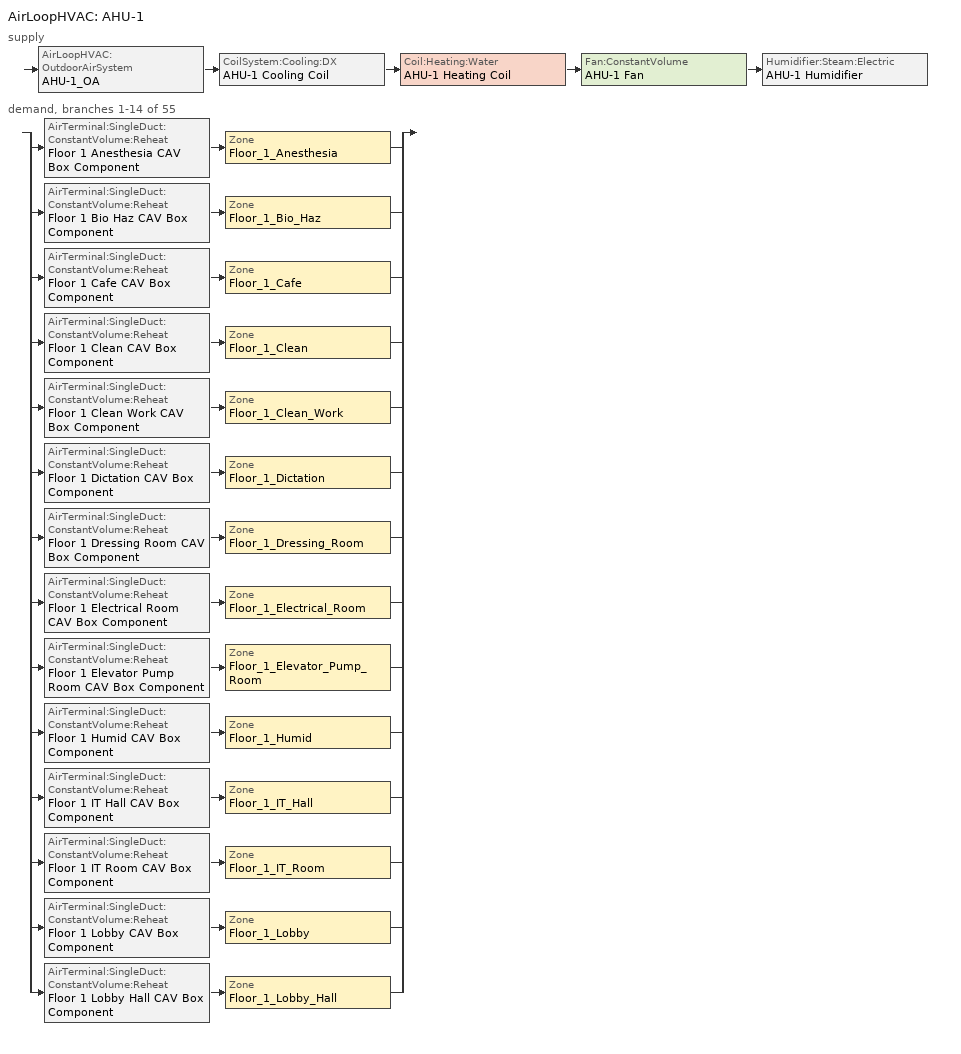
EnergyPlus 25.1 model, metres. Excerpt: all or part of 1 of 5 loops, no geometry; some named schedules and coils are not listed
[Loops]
AirLoopHVAC 'AHU-1'
 supply: AirLoopHVAC:OutdoorAirSystem 'AHU-1_OA' > CoilSystem:Cooling:DX 'AHU-1 Cooling Coil' > Coil:Heating:Water 'AHU-1 Heating Coil' > Fan:ConstantVolume 'AHU-1 Fan' > Humidifier:Steam:Electric 'AHU-1 Humidifier'
 demand, branches 1-14 of 55: split
  | AirTerminal:SingleDuct:ConstantVolume:Reheat 'Floor 1 Anesthesia CAV Box Component' > Zone 'Floor_1_Anesthesia'
  | AirTerminal:SingleDuct:ConstantVolume:Reheat 'Floor 1 Bio Haz CAV Box Component' > Zone 'Floor_1_Bio_Haz'
  | AirTerminal:SingleDuct:ConstantVolume:Reheat 'Floor 1 Cafe CAV Box Component' > Zone 'Floor_1_Cafe'
  | AirTerminal:SingleDuct:ConstantVolume:Reheat 'Floor 1 Clean CAV Box Component' > Zone 'Floor_1_Clean'
  | AirTerminal:SingleDuct:ConstantVolume:Reheat 'Floor 1 Clean Work CAV Box Component' > Zone 'Floor_1_Clean_Work'
  | AirTerminal:SingleDuct:ConstantVolume:Reheat 'Floor 1 Dictation CAV Box Component' > Zone 'Floor_1_Dictation'
  | AirTerminal:SingleDuct:ConstantVolume:Reheat 'Floor 1 Dressing Room CAV Box Component' > Zone 'Floor_1_Dressing_Room'
  | AirTerminal:SingleDuct:ConstantVolume:Reheat 'Floor 1 Electrical Room CAV Box Component' > Zone 'Floor_1_Electrical_Room'
  | AirTerminal:SingleDuct:ConstantVolume:Reheat 'Floor 1 Elevator Pump Room CAV Box Component' > Zone 'Floor_1_Elevator_Pump_Room'
  | AirTerminal:SingleDuct:ConstantVolume:Reheat 'Floor 1 Humid CAV Box Component' > Zone 'Floor_1_Humid'
  | AirTerminal:SingleDuct:ConstantVolume:Reheat 'Floor 1 IT Hall CAV Box Component' > Zone 'Floor_1_IT_Hall'
  | AirTerminal:SingleDuct:ConstantVolume:Reheat 'Floor 1 IT Room CAV Box Component' > Zone 'Floor_1_IT_Room'
  | AirTerminal:SingleDuct:ConstantVolume:Reheat 'Floor 1 Lobby CAV Box Component' > Zone 'Floor_1_Lobby'
  | AirTerminal:SingleDuct:ConstantVolume:Reheat 'Floor 1 Lobby Hall CAV Box Component' > Zone 'Floor_1_Lobby_Hall'
[DesignSpecification:OutdoorAir] Outdoor Air Method=Maximum; Outdoor Air Flow per Zone {m3/s}=0; Outdoor Air Flow Air Changes per Hour {1/hr}=0
Name | Outdoor Air Flow per Person {m3/s-person} | Outdoor Air Flow per Zone Floor Area {m3/s-m2} | Outdoor Air Schedule
DSOA_Floor_1_Anesthesia; DSOA_Floor_1_Procedure_Room; DSOA_Floor_1_Bio_Haz; DSOA_Floor_1_Clean; DSOA_Floor_1_Clean_Work; DSOA_Floor_1_Med_Gas; DSOA_Floor_1_Soil; DSOA_Floor_1_Soil_Hold; DSOA_Floor_1_Soil_Work; DSOA_Floor_1_MRI_Control_Room; DSOA_Floor_1_MRI_Room; DSOA_Floor_1_Nurse_Station; DSOA_Floor_1_Operating_Room_1; DSOA_Floor_1_Operating_Room_2; DSOA_Floor_1_Operating_Room_3; DSOA_Floor_1_PACU; DSOA_Floor_1_Recovery_Room; DSOA_Floor_1_Step_Down; DSOA_Floor_1_Pre_Op_Room_1; DSOA_Floor_1_Pre_Op_Room_2 | 0.000157316 | 0.00169333 | OutpatientHealthHVACAvail
DSOA_Floor_1_Cafe; DSOA_Floor_1_Electrical_Room; DSOA_Floor_1_Elevator_Pump_Room; DSOA_Floor_1_IT_Hall; DSOA_Floor_1_Lobby_Hall; DSOA_Floor_1_Locker_Room_Hall; DSOA_Floor_1_MRI_Hall; DSOA_Floor_1_Nurse_Hall; DSOA_Floor_1_Pre_Op_Hall; DSOA_Floor_1_Reception_Hall; DSOA_Floor_1_Scrub; DSOA_Floor_1_Sterile_Hall; DSOA_Floor_1_Sub_Sterile; DSOA_Floor_1_Utility_Hall; DSOA_Floor_1_Vestibule; DSOA_Floor_1_Lobby; DSOA_Floor_1_Locker_Room; DSOA_Floor_1_Lounge; DSOA_Floor_1_Nourishment; DSOA_Floor_1_Nurse_Janitor; DSOA_Floor_1_Sterile_Storage; DSOA_Floor_1_Storage; DSOA_Floor_1_Utility_Room | 7.07921e-05 | 0.000762 | OutpatientHealthHVACAvail
DSOA_Floor_1_Dictation; DSOA_Floor_1_Dressing_Room; DSOA_Floor_1_Humid; DSOA_Floor_1_IT_Room; DSOA_Floor_1_Scheduling; DSOA_Floor_1_Office; DSOA_Floor_1_Reception | 7.07921e-05 | 0.000762 | OutpatientOfficeHVACAvail
[ZoneControl:Thermostat] Temperature Difference Between Cutout And Setpoint {deltaC}=0
Name | Zone or ZoneList | Control Type Schedule | Control 1
ZC_Floor_1_Cafe | Floor_1_Cafe | Floor_1_Cafe Zn Thermostat Schedule | TSDSP_Floor_1_Cafe
ZC_Floor_1_Lobby | Floor_1_Lobby | Floor_1_Lobby Zn Thermostat Schedule | TSDSP_Floor_1_Lobby
[ThermostatSetpoint:DualSetpoint] Heating Setpoint Temperature Schedule=OutpatientHealthHtgSetpt; Cooling Setpoint Temperature Schedule=OutpatientHealthClgSetpt
TSDSP_Floor_1_Cafe; TSDSP_Floor_1_Lobby
[DesignSpecification:ZoneAirDistribution]
CAV_Zone_AirDistribution: Zone Air Distribution Effectiveness in Cooling Mode=1; Zone Air Distribution Effectiveness in Heating Mode=1; Minimum Zone Ventilation Efficiency=0.6
[Sizing:Zone] Zone Cooling Design Supply Air Temperature Input Method=TemperatureDifference; Zone Cooling Design Supply Air Temperature {C}=12.7778; Zone Cooling Design Supply Air Temperature Difference {deltaC}=8.33333; Zone Heating Design Supply Air Temperature Input Method=TemperatureDifference; Zone Heating Design Supply Air Temperature {C}=40; Zone Heating Design Supply Air Temperature Difference {deltaC}=13.8889; Zone Cooling Design Supply Air Humidity Ratio {kgWater/kgDryAir}=0.0085; Zone Heating Design Supply Air Humidity Ratio {kgWater/kgDryAir}=0.008; Cooling Design Air Flow Rate {m3/s}=0; Cooling Minimum Air Flow Fraction=0; Heating Design Air Flow Method=DesignDay; Heating Design Air Flow Rate {m3/s}=0; Design Specification Zone Air Distribution Object=CAV_Zone_AirDistribution; Zone Load Sizing Method=Sensible Load Only No Latent Load; Zone Latent Cooling Design Supply Air Humidity Ratio Input Method=HumidityRatioDifference; Zone Cooling Design Supply Air Humidity Ratio Difference {kgWater/kgDryAir}=0.005; Zone Latent Heating Design Supply Air Humidity Ratio Input Method=HumidityRatioDifference; Zone Humidification Design Supply Air Humidity Ratio Difference {kgWater/kgDryAir}=0.005
Name | Design Specification Outdoor Air Object | Cooling Design Air Flow Method | Cooling Minimum Air Flow per Zone Floor Area {m3/s-m2}
Floor_1_Anesthesia | DSOA_Floor_1_Anesthesia | DesignDayWithLimit | 0
Floor_1_Bio_Haz | DSOA_Floor_1_Bio_Haz | DesignDay
Floor_1_Cafe | DSOA_Floor_1_Cafe | DesignDay
Floor_1_Clean | DSOA_Floor_1_Clean | DesignDayWithLimit | 0.00338645
Floor_1_Clean_Work | DSOA_Floor_1_Clean_Work | DesignDayWithLimit | 0.00338645
Floor_1_Dictation | DSOA_Floor_1_Dictation | DesignDay
Floor_1_Dressing_Room | DSOA_Floor_1_Dressing_Room | DesignDay
Floor_1_Electrical_Room | DSOA_Floor_1_Electrical_Room | DesignDay
Floor_1_Elevator_Pump_Room | DSOA_Floor_1_Elevator_Pump_Room | DesignDay
Floor_1_Humid | DSOA_Floor_1_Humid | DesignDay
Floor_1_IT_Hall | DSOA_Floor_1_IT_Hall | DesignDay
Floor_1_IT_Room | DSOA_Floor_1_IT_Room | DesignDay
Floor_1_Lobby | DSOA_Floor_1_Lobby | DesignDay
Floor_1_Lobby_Hall | DSOA_Floor_1_Lobby_Hall | DesignDay
[Sizing:System]
AHU-1: Type of Load to Size On=Sensible; Design Outdoor Air Flow Rate {m3/s}=autosize; Central Heating Maximum System Air Flow Ratio=1; Preheat Design Temperature {C}=7; Preheat Design Humidity Ratio {kgWater/kgDryAir}=0.008; Precool Design Temperature {C}=12.7778; Precool Design Humidity Ratio {kgWater/kgDryAir}=0.008; Central Cooling Design Supply Air Temperature {C}=12.7778; Central Heating Design Supply Air Temperature {C}=-15; Type of Zone Sum to Use=NonCoincident; 100% Outdoor Air in Cooling=No; 100% Outdoor Air in Heating=No; Central Cooling Design Supply Air Humidity Ratio {kgWater/kgDryAir}=0.007; Central Heating Design Supply Air Humidity Ratio {kgWater/kgDryAir}=0.007; Cooling Supply Air Flow Rate Method=DesignDay; Cooling Supply Air Flow Rate {m3/s}=0; Heating Supply Air Flow Rate Method=DesignDay; Heating Supply Air Flow Rate {m3/s}=0; System Outdoor Air Method=ZoneSum; Cooling Design Capacity Method=CoolingDesignCapacity; Cooling Design Capacity {W}=autosize; Heating Design Capacity Method=HeatingDesignCapacity; Heating Design Capacity {W}=autosize
[AirTerminal:SingleDuct:ConstantVolume:Reheat] Availability Schedule=Always On Discrete; Maximum Air Flow Rate {m3/s}=autosize; Maximum Hot Water or Steam Flow Rate {m3/s}=autosize; Minimum Hot Water or Steam Flow Rate {m3/s}=0; Convergence Tolerance=0.001; Maximum Reheat Air Temperature {C}=35
Name | Reheat Coil
Floor 1 Anesthesia CAV Box Component | Floor 1 Anesthesia CAV Box Reheat Coil
Floor 1 Bio Haz CAV Box Component | Floor 1 Bio Haz CAV Box Reheat Coil
Floor 1 Cafe CAV Box Component | Floor 1 Cafe CAV Box Reheat Coil
Floor 1 Clean CAV Box Component | Floor 1 Clean CAV Box Reheat Coil
Floor 1 Clean Work CAV Box Component | Floor 1 Clean Work CAV Box Reheat Coil
Floor 1 Dictation CAV Box Component | Floor 1 Dictation CAV Box Reheat Coil
Floor 1 Dressing Room CAV Box Component | Floor 1 Dressing Room CAV Box Reheat Coil
Floor 1 Electrical Room CAV Box Component | Floor 1 Electrical Room CAV Box Reheat Coil
Floor 1 Elevator Pump Room CAV Box Component | Floor 1 Elevator Pump Room CAV Box Reheat Coil
Floor 1 Humid CAV Box Component | Floor 1 Humid CAV Box Reheat Coil
Floor 1 IT Hall CAV Box Component | Floor 1 IT Hall CAV Box Reheat Coil
Floor 1 IT Room CAV Box Component | Floor 1 IT Room CAV Box Reheat Coil
Floor 1 Lobby CAV Box Component | Floor 1 Lobby CAV Box Reheat Coil
Floor 1 Lobby Hall CAV Box Component | Floor 1 Lobby Hall CAV Box Reheat Coil
[Zone equipment]
Floor_1_Anesthesia: Floor 1 Anesthesia Exhaust Fan, Floor 1 Anesthesia CAV Box Component
Floor_1_Bio_Haz: Floor 1 Bio Haz CAV Box Component
Floor_1_Cafe: Floor 1 Cafe CAV Box Component
Floor_1_Clean: Floor 1 Clean CAV Box Component
Floor_1_Clean_Work: Floor 1 Clean Work CAV Box Component
Floor_1_Dictation: Floor 1 Dictation CAV Box Component
Floor_1_Dressing_Room: Floor 1 Dressing Room CAV Box Component
Floor_1_Electrical_Room: Floor 1 Electrical Room CAV Box Component
Floor_1_Elevator_Pump_Room: Floor 1 Elevator Pump Room CAV Box Component
Floor_1_Humid: Floor 1 Humid CAV Box Component
Floor_1_IT_Hall: Floor 1 IT Hall CAV Box Component
Floor_1_IT_Room: Floor 1 IT Room CAV Box Component
Floor_1_Lobby: Floor 1 Lobby CAV Box Component
Floor_1_Lobby_Hall: Floor 1 Lobby Hall CAV Box Component
[Fan:ConstantVolume]
AHU-1 Fan: Availability Schedule=OutpatientHealthHVACAvail; Fan Total Efficiency=0.57; Pressure Rise {Pa}=918.4; Maximum Flow Rate {m3/s}=autosize; Motor Efficiency=0.88; Motor In Airstream Fraction=1
[Fan:ZoneExhaust]
Floor 1 Anesthesia Exhaust Fan: Availability Schedule=OutpatientHealthHVACAvail; Fan Total Efficiency=0.31; Pressure Rise {Pa}=249.1; Maximum Flow Rate {m3/s}=0.0679562; Balanced Exhaust Fraction Schedule=Always On Discrete
[Coil:Cooling:DX:TwoSpeed]
AHU-1 Cooling Coil: Availability Schedule=Always On Discrete; High Speed Gross Rated Total Cooling Capacity {W}=AUTOSIZE; High Speed Rated Sensible Heat Ratio=AUTOSIZE; High Speed Gross Rated Cooling COP {W/W}=3.3; High Speed Rated Air Flow Rate {m3/s}=AUTOSIZE; Total Cooling Capacity Function of Temperature Curve=LgDX_OpHC_CapFT; Total Cooling Capacity Function of Flow Fraction Curve=LgDX_OpHC_CapFF; Energy Input Ratio Function of Temperature Curve=LgDX_OpHC_EIRFT; Energy Input Ratio Function of Flow Fraction Curve=LgDX_OpHC_EIRFF; Part Load Fraction Correlation Curve=LgDX_OpHC_PLR; Low Speed Gross Rated Total Cooling Capacity {W}=AUTOSIZE; Low Speed Gross Rated Sensible Heat Ratio=AUTOSIZE; Low Speed Gross Rated Cooling COP {W/W}=3.3; Low Speed Rated Air Flow Rate {m3/s}=AUTOSIZE; Low Speed Total Cooling Capacity Function of Temperature Curve=LgDX_OpHC_CapFT; Low Speed Energy Input Ratio Function of Temperature Curve=LgDX_OpHC_EIRFT
[Coil:Heating:Water]
AHU-1 Heating Coil: Availability Schedule=Always On Discrete; U-Factor Times Area Value {W/K}=AUTOSIZE; Maximum Water Flow Rate {m3/s}=AUTOSIZE; Performance Input Method=UFactorTimesAreaAndDesignWaterFlowRate; Rated Capacity {W}=AUTOSIZE; Rated Inlet Water Temperature {C}=71.1111; Rated Inlet Air Temperature {C}=16.6; Rated Outlet Water Temperature {C}=48.8889; Rated Outlet Air Temperature {C}=32.2
[CoilSystem:Cooling:DX]
AHU-1 Cooling Coil: Availability Schedule=Always On Discrete; Cooling Coil=AHU-1 Cooling Coil
[Humidifier:Steam:Electric]
AHU-1 Humidifier: Availability Schedule=Always On Discrete; Rated Capacity {m3/s}=Autosize; Rated Power {W}=autosize; Rated Fan Power {W}=0; Standby Power {W}=0
[HeatExchanger:AirToAir:SensibleAndLatent]
AHU-1 HtRcvry: Availability Schedule=Always Off Discrete; Nominal Supply Air Flow Rate {m3/s}=autosize; Sensible Effectiveness at 100% Heating Air Flow=0.6; Latent Effectiveness at 100% Heating Air Flow=0; Sensible Effectiveness at 100% Cooling Air Flow=0.6; Latent Effectiveness at 100% Cooling Air Flow=0; Nominal Electric Power {W}=0; Supply Air Outlet Temperature Control=No; Heat Exchanger Type=Plate; Frost Control Type=None; Threshold Temperature {C}=1.7; Economizer Lockout=Yes; Sensible Effectiveness of Heating Air Flow Curve=CAV_1 HtRcvry_1; Sensible Effectiveness of Cooling Air Flow Curve=CAV_1 HtRcvry_3
[Controller:WaterCoil]
AHU-1_HeatC_Controller: Control Variable=Temperature; Action=NORMAL; Actuator Variable=FLOW; Controller Convergence Tolerance {deltaC}=0.0001; Maximum Actuated Flow {m3/s}=AUTOSIZE; Minimum Actuated Flow {m3/s}=0
[Controller:OutdoorAir]
AHU-1_OA_Controller: Minimum Outdoor Air Flow Rate {m3/s}=0; Maximum Outdoor Air Flow Rate {m3/s}=AUTOSIZE; Economizer Control Type=NoEconomizer; Economizer Control Action Type=ModulateFlow; Economizer Maximum Limit Dry-Bulb Temperature {C}=23.8889; Lockout Type=LockoutWithHeating; Minimum Limit Type=FixedMinimum; Minimum Outdoor Air Schedule=OutpatientHealthHVACAvail; Maximum Fraction of Outdoor Air Schedule=OutpatientHealthHVACAvail; Mechanical Ventilation Controller=AHU-1_DCV
[Controller:MechanicalVentilation]
AHU-1_DCV: Availability Schedule=OutpatientHealthHVACAvail; Demand Controlled Ventilation=Yes; System Outdoor Air Method=ZoneSum; Zone or ZoneList 1=Floor_1_Anesthesia; Design Specification Outdoor Air Object Name 1=DSOA_Floor_1_Anesthesia; Zone or ZoneList 2=Floor_1_Bio_Haz; Design Specification Outdoor Air Object Name 2=DSOA_Floor_1_Bio_Haz; Zone or ZoneList 3=Floor_1_Cafe; Design Specification Outdoor Air Object Name 3=DSOA_Floor_1_Cafe; Zone or ZoneList 4=Floor_1_Clean; Design Specification Outdoor Air Object Name 4=DSOA_Floor_1_Clean; Zone or ZoneList 5=Floor_1_Clean_Work; Design Specification Outdoor Air Object Name 5=DSOA_Floor_1_Clean_Work; Zone or ZoneList 6=Floor_1_Dictation; Design Specification Outdoor Air Object Name 6=DSOA_Floor_1_Dictation; Zone or ZoneList 7=Floor_1_Dressing_Room; Design Specification Outdoor Air Object Name 7=DSOA_Floor_1_Dressing_Room; Zone or ZoneList 8=Floor_1_Electrical_Room; Design Specification Outdoor Air Object Name 8=DSOA_Floor_1_Electrical_Room; Zone or ZoneList 9=Floor_1_Elevator_Pump_Room; Design Specification Outdoor Air Object Name 9=DSOA_Floor_1_Elevator_Pump_Room; Zone or ZoneList 10=Floor_1_Humid; Design Specification Outdoor Air Object Name 10=DSOA_Floor_1_Humid; Zone or ZoneList 11=Floor_1_IT_Hall; Design Specification Outdoor Air Object Name 11=DSOA_Floor_1_IT_Hall; Zone or ZoneList 12=Floor_1_IT_Room; Design Specification Outdoor Air Object Name 12=DSOA_Floor_1_IT_Room; Zone or ZoneList 13=Floor_1_Lobby; Design Specification Outdoor Air Object Name 13=DSOA_Floor_1_Lobby; Zone or ZoneList 14=Floor_1_Lobby_Hall; Design Specification Outdoor Air Object Name 14=DSOA_Floor_1_Lobby_Hall; Zone or ZoneList 15=Floor_1_Sub_Sterile; Design Specification Outdoor Air Object Name 15=DSOA_Floor_1_Sub_Sterile; Zone or ZoneList 16=Floor_1_Locker_Room; Design Specification Outdoor Air Object Name 16=DSOA_Floor_1_Locker_Room; Zone or ZoneList 17=Floor_1_Locker_Room_Hall; Design Specification Outdoor Air Object Name 17=DSOA_Floor_1_Locker_Room_Hall; Zone or ZoneList 18=Floor_1_Lounge; Design Specification Outdoor Air Object Name 18=DSOA_Floor_1_Lounge; Zone or ZoneList 19=Floor_1_Med_Gas; Design Specification Outdoor Air Object Name 19=DSOA_Floor_1_Med_Gas; Zone or ZoneList 20=Floor_1_MRI_Control_Room; Design Specification Outdoor Air Object Name 20=DSOA_Floor_1_MRI_Control_Room; Zone or ZoneList 21=Floor_1_MRI_Hall; Design Specification Outdoor Air Object Name 21=DSOA_Floor_1_MRI_Hall; Zone or ZoneList 22=Floor_1_MRI_Room; Design Specification Outdoor Air Object Name 22=DSOA_Floor_1_MRI_Room; Zone or ZoneList 23=Floor_1_Utility_Hall; Design Specification Outdoor Air Object Name 23=DSOA_Floor_1_Utility_Hall; Zone or ZoneList 24=Floor_1_Nourishment; Design Specification Outdoor Air Object Name 24=DSOA_Floor_1_Nourishment; Zone or ZoneList 25=Floor_1_Nurse_Hall; Design Specification Outdoor Air Object Name 25=DSOA_Floor_1_Nurse_Hall; Zone or ZoneList 26=Floor_1_Nurse_Janitor; Design Specification Outdoor Air Object Name 26=DSOA_Floor_1_Nurse_Janitor; Zone or ZoneList 27=Floor_1_Nurse_Station; Design Specification Outdoor Air Object Name 27=DSOA_Floor_1_Nurse_Station; Zone or ZoneList 28=Floor_1_Utility_Room; Design Specification Outdoor Air Object Name 28=DSOA_Floor_1_Utility_Room; Zone or ZoneList 29=Floor_1_Office; Design Specification Outdoor Air Object Name 29=DSOA_Floor_1_Office; Zone or ZoneList 30=Floor_1_Operating_Room_1; Design Specification Outdoor Air Object Name 30=DSOA_Floor_1_Operating_Room_1; Zone or ZoneList 31=Floor_1_Operating_Room_2; Design Specification Outdoor Air Object Name 31=DSOA_Floor_1_Operating_Room_2; Zone or ZoneList 32=Floor_1_Operating_Room_3; Design Specification Outdoor Air Object Name 32=DSOA_Floor_1_Operating_Room_3; Zone or ZoneList 33=Floor_1_PACU; Design Specification Outdoor Air Object Name 33=DSOA_Floor_1_PACU; Zone or ZoneList 34=Floor_1_Pre_Op_Hall; Design Specification Outdoor Air Object Name 34=DSOA_Floor_1_Pre_Op_Hall; Zone or ZoneList 35=Floor_1_Pre_Op_Room_1; Design Specification Outdoor Air Object Name 35=DSOA_Floor_1_Pre_Op_Room_1; Zone or ZoneList 36=Floor_1_Pre_Op_Room_2; Design Specification Outdoor Air Object Name 36=DSOA_Floor_1_Pre_Op_Room_2; Zone or ZoneList 37=Floor_1_Vestibule; Design Specification Outdoor Air Object Name 37=DSOA_Floor_1_Vestibule; Zone or ZoneList 38=Floor_1_Procedure_Room; Design Specification Outdoor Air Object Name 38=DSOA_Floor_1_Procedure_Room; Zone or ZoneList 39=Floor_1_Reception; Design Specification Outdoor Air Object Name 39=DSOA_Floor_1_Reception; Zone or ZoneList 40=Floor_1_Reception_Hall; Design Specification Outdoor Air Object Name 40=DSOA_Floor_1_Reception_Hall; Zone or ZoneList 41=Floor_1_Recovery_Room; Design Specification Outdoor Air Object Name 41=DSOA_Floor_1_Recovery_Room; Zone or ZoneList 42=Floor_1_Scheduling; Design Specification Outdoor Air Object Name 42=DSOA_Floor_1_Scheduling; Zone or ZoneList 43=Floor_1_Scrub; Design Specification Outdoor Air Object Name 43=DSOA_Floor_1_Scrub; Zone or ZoneList 44=Floor_1_Soil; Design Specification Outdoor Air Object Name 44=DSOA_Floor_1_Soil; Zone or ZoneList 45=Floor_1_Soil_Hold; Design Specification Outdoor Air Object Name 45=DSOA_Floor_1_Soil_Hold; Zone or ZoneList 46=Floor_1_Soil_Work; Design Specification Outdoor Air Object Name 46=DSOA_Floor_1_Soil_Work; Zone or ZoneList 47=Floor_1_Step_Down; Design Specification Outdoor Air Object Name 47=DSOA_Floor_1_Step_Down; Zone or ZoneList 48=Floor_1_Sterile_Hall; Design Specification Outdoor Air Object Name 48=DSOA_Floor_1_Sterile_Hall; Zone or ZoneList 49=Floor_1_Sterile_Storage; Design Specification Outdoor Air Object Name 49=DSOA_Floor_1_Sterile_Storage; Zone or ZoneList 50=Floor_1_Storage; Design Specification Outdoor Air Object Name 50=DSOA_Floor_1_Storage
[AirLoopHVAC]
AHU-1: Design Supply Air Flow Rate {m3/s}=AUTOSIZE
[SetpointManager:MixedAir] Control Variable=Temperature
Name | Setpoint Node or NodeList
AHU-1_CoolC SAT Manager | AHU-1_CoolC-AHU-1_HeatCNode
AHU-1_HeatC MixedAir Manager | AHU-1_HeatC-AHU-1 FanNode
AHU-1_OAMixed Air Temp Manager | AHU-1_OA-AHU-1_CoolCNode
AHU-1_HtRcvry OA Outlet Node Air Temp Manager | AHU-1_HtRcvry OA Outlet Node
[SetpointManager:Warmest]
AHU-1 Supply Air Temperature Manager: Control Variable=Temperature; HVAC Air Loop=AHU-1; Minimum Setpoint Temperature {C}=12.8; Maximum Setpoint Temperature {C}=21.1111; Strategy=MaximumTemperature; Setpoint Node or NodeList=AHU-1 Supply Equipment Outlet Node
[SetpointManager:MultiZone:Humidity:Minimum]
AHU-1 Humidifier HUMRAT setpoint: HVAC Air Loop=AHU-1; Setpoint Node or NodeList=AHU-1 Supply Equipment Outlet Node
[SetpointManager:MultiZone:Humidity:Maximum]
AHU-1 CoolC HUMRAT setpoint: HVAC Air Loop=AHU-1; Setpoint Node or NodeList=AHU-1_CoolC-AHU-1_HeatCNode
[Schedule:Week:Daily]
OutpatientHealthClgSetptWk: OutpatientHealthClgSetptSun, OutpatientHealthClgSetptWD, OutpatientHealthClgSetptWD, OutpatientHealthClgSetptWD, OutpatientHealthClgSetptWD, OutpatientHealthClgSetptWD, OutpatientHealthClgSetptSat, OutpatientHealthClgSetptSun, OutpatientHealthClgSetptWD, OutpatientHealthClgSetptWD, OutpatientHealthClgSetptSun, OutpatientHealthClgSetptSun
OutpatientHealthHVACAvailWk: OutpatientHealthHVACAvailSun, OutpatientHealthHVACAvailWD, OutpatientHealthHVACAvailWD, OutpatientHealthHVACAvailWD, OutpatientHealthHVACAvailWD, OutpatientHealthHVACAvailWD, OutpatientHealthHVACAvailSat, OutpatientHealthHVACAvailSun, OutpatientHealthHVACAvailWD, OutpatientHealthHVACAvailWD, OutpatientHealthHVACAvailSun, OutpatientHealthHVACAvailSun
OutpatientHealthHtgSetptWk: OutpatientHealthHtgSetptSun, OutpatientHealthHtgSetptWD, OutpatientHealthHtgSetptWD, OutpatientHealthHtgSetptWD, OutpatientHealthHtgSetptWD, OutpatientHealthHtgSetptWD, OutpatientHealthHtgSetptSat, OutpatientHealthHtgSetptSun, OutpatientHealthHtgSetptWD, OutpatientHealthHtgSetptWD, OutpatientHealthHtgSetptSun, OutpatientHealthHtgSetptSun
[Schedule:Year]
OutpatientHealthClgSetpt: OutpatientHealthClgSetptWk, 1, 1, 12, 31
OutpatientHealthHVACAvail: OutpatientHealthHVACAvailWk, 1, 1, 12, 31
OutpatientHealthHtgSetpt: OutpatientHealthHtgSetptWk, 1, 1, 12, 31
OutpatientOfficeHVACAvail: OutpatientOfficeHVACAvailWk, 1, 1, 12, 31
[Schedule:Constant]
Name | Hourly Value
Always On Discrete | 1
Always Off Discrete | 0
[Schedule:Compact]
Floor_1_Cafe Zn Thermostat Schedule; Floor_1_Lobby Zn Thermostat Schedule: Through: 12/31, For: AllDays, Until: 24:00, 4
[Curve:Quadratic]
Name | Coefficient1 Constant | Coefficient2 x | Coefficient3 x**2 | Minimum Value of x | Maximum Value of x
LgDX_OpHC_CapFF | 0.77136 | 0.34053 | -0.11088 | 0.75918 | 1.13877
LgDX_OpHC_EIRFF | 1.2055 | -0.32953 | 0.12308 | 0.75918 | 1.13877
LgDX_OpHC_PLR | 0.771 | 0.229 | 0 | 0 | 1
[Curve:Biquadratic] Minimum Value of x=17; Maximum Value of x=22; Minimum Value of y=13; Maximum Value of y=46
Name | Coefficient1 Constant | Coefficient2 x | Coefficient3 x**2 | Coefficient4 y | Coefficient5 y**2 | Coefficient6 x*y
LgDX_OpHC_CapFT | 0.42415 | 0.04426 | -0.00042 | 0.00333 | -8e-05 | -0.00021
LgDX_OpHC_EIRFT | 1.23649 | -0.02431 | 0.00057 | -0.01434 | 0.00063 | -0.00038
[Table:IndependentVariableList]
effectiveness_IndependentVariableList: HxAirFlowRatio
[Table:Lookup]
CAV_1 HtRcvry_1; CAV_1 HtRcvry_3: effectiveness_IndependentVariableList, DivisorOnly, 0.6, 0, 10, Dimensionless, 0.65, 0.6
